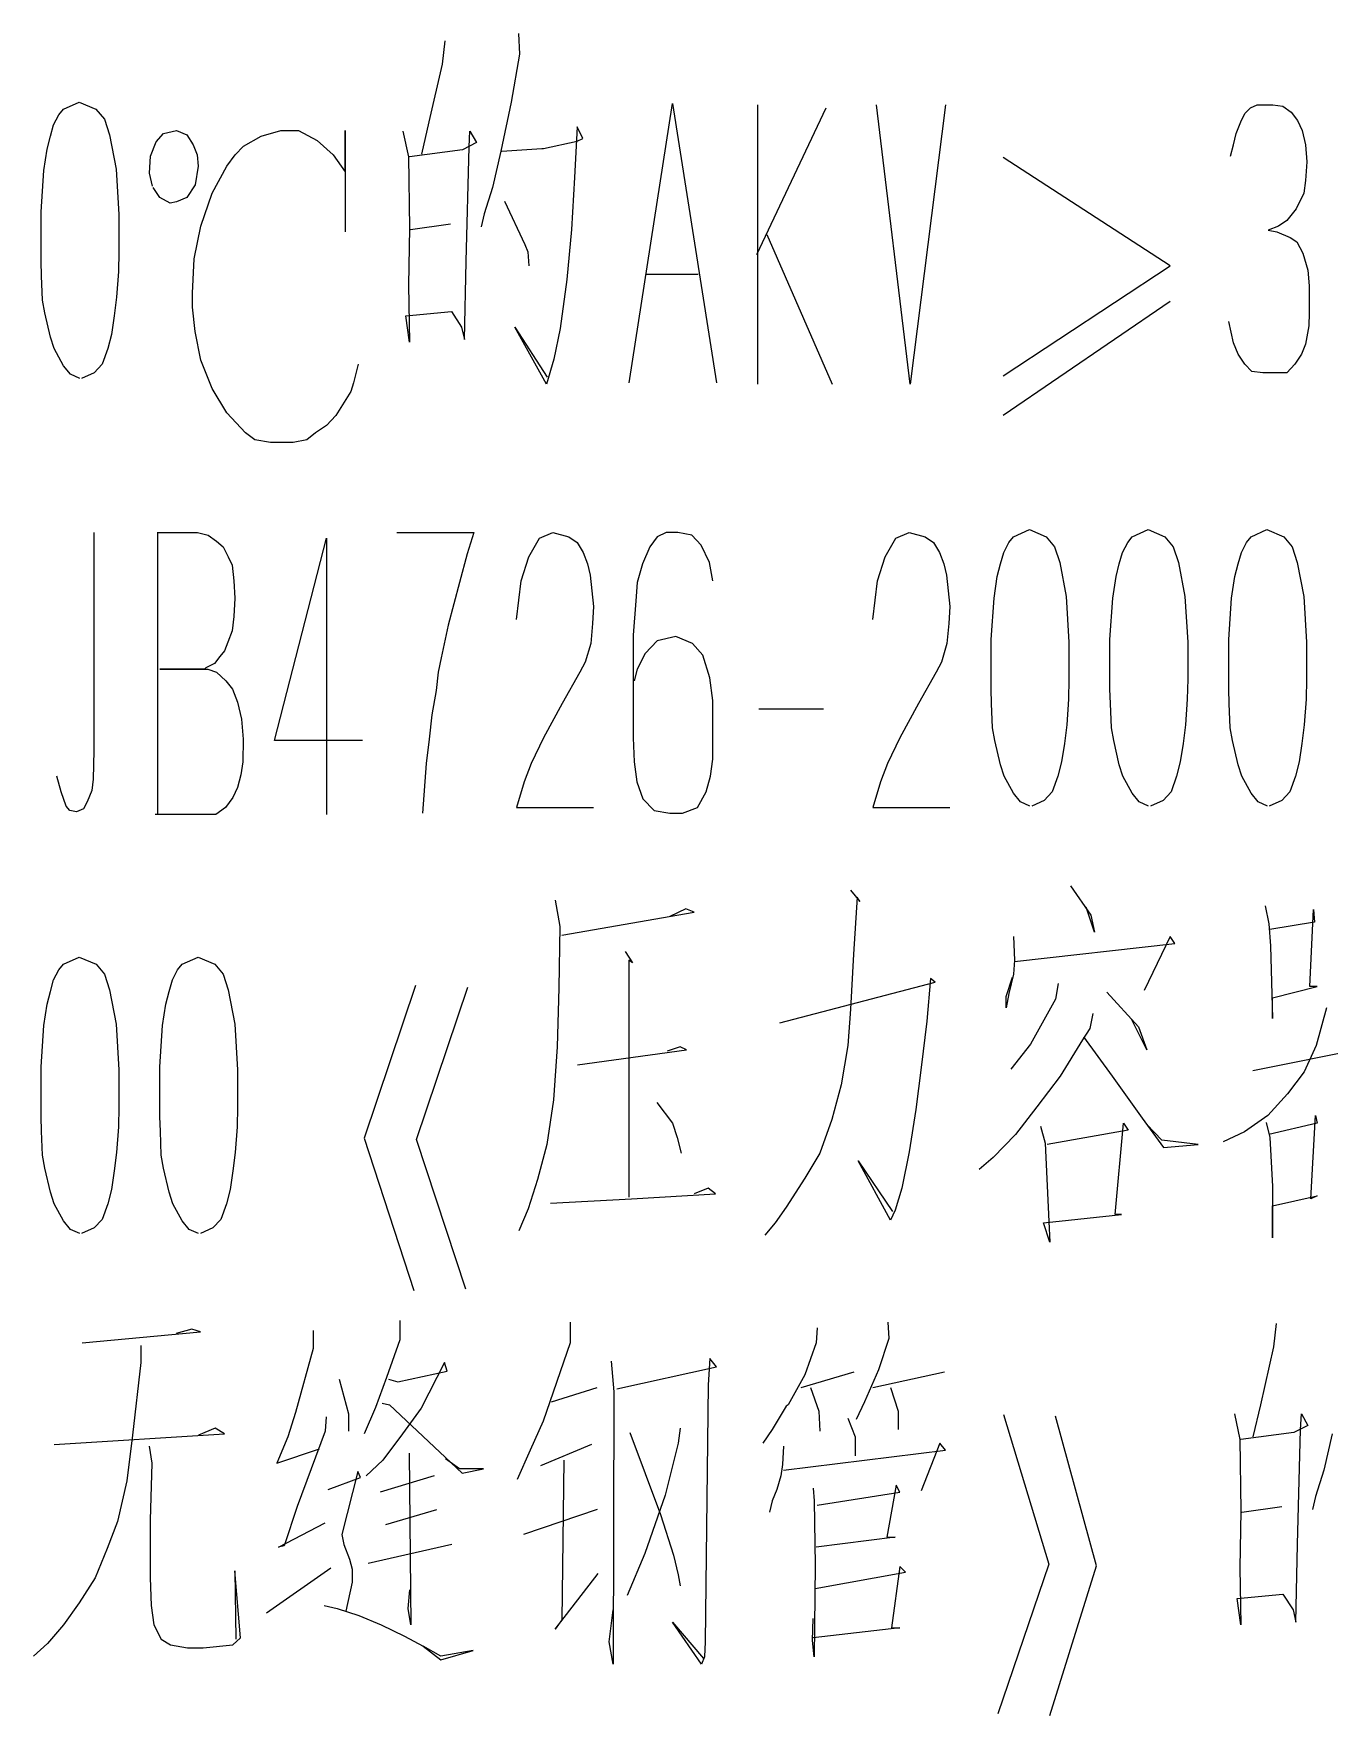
# Model space of a CAD drawing. Extents: x 0 to 8410, y 0 to 11890.
# Drawn here: x 7422.3 to 7604.1, y 11140.2 to 11376.2 of the extents above; entities that cross this region are included whole.
import ezdxf

# ---------------------------------------------------------------- set-up
doc = ezdxf.new("R2010")
doc.units = 0
doc.header["$MEASUREMENT"] = 0
doc.layers.add('6', color=7, linetype='Continuous')
doc.layers.add('8', color=7, linetype='Continuous')

# ---------------------------------------------------------------- blocks, each defined once
blk = doc.blocks.new('BLKENT759')
at = {"layer": '8', "color": 2, "linetype": 'Continuous'}
for p, q in [((7480.03, 11375.2), (7479.63, 11371.9)), ((7490.35, 11376.2), (7490.48, 11373.3)), ((7490.48, 11373.3), (7489.31, 11366.6)), ((7479.63, 11371.9), (7477.8, 11363.8)), ((7426.5, 11365.6), (7428.72, 11366.6)), ((7428.72, 11366.6), (7431.07, 11365.6)), ((7489.31, 11366.6), (7487.87, 11359.7)), ((7505.91, 11327.2), (7511.99, 11366.4)), ((7511.99, 11366.4), (7518.13, 11327.2)), ((7523.82, 11345.2), (7533.55, 11365.8)), ((7523.88, 11366.2), (7523.88, 11327)), ((7545.32, 11327), (7540.61, 11366.2)), ((7550.29, 11366.2), (7545.32, 11327)), ((7592.31, 11365), (7593.1, 11365.8)), ((7593.1, 11365.8), (7594.01, 11366.2)), ((7594.01, 11366.2), (7596.23, 11366.2)), ((7596.23, 11366.2), (7597.61, 11366)), ((7597.61, 11366), (7598.78, 11365.2)), ((7424.67, 11361.8), (7425.12, 11363.4)), ((7425.12, 11363.4), (7425.84, 11364.8)), ((7425.84, 11364.8), (7426.5, 11365.6)), ((7431.07, 11365.6), (7432.25, 11364.2)), ((7432.25, 11364.2), (7432.97, 11362)), ((7477.8, 11363.8), (7476.76, 11359.3)), ((7591.07, 11362.2), (7591.72, 11363.8)), ((7591.72, 11363.8), (7592.31, 11365)), ((7598.78, 11365.2), (7599.7, 11364)), ((7599.7, 11364), (7600.35, 11362.6)), ((7424.21, 11360), (7424.67, 11361.8)), ((7432.97, 11362), (7433.88, 11357.2)), ((7439.5, 11361), (7440.55, 11362.2)), ((7440.55, 11362.2), (7442.38, 11362.6)), ((7442.38, 11362.6), (7443.82, 11362)), ((7443.82, 11362), (7444.73, 11360.6)), ((7451.79, 11360.4), (7454.27, 11361.8)), ((7454.27, 11361.8), (7457.02, 11362.6)), ((7457.02, 11362.6), (7459.5, 11362.6)), ((7459.5, 11362.6), (7462.12, 11361.2)), ((7462.12, 11361.2), (7464.34, 11359.2)), ((7466.04, 11356.8), (7466.04, 11362.6)), ((7466.04, 11362.6), (7466.04, 11348.4)), ((7474.14, 11362.5), (7474.93, 11358.9)), ((7483.42, 11360.3), (7483.55, 11362.5)), ((7483.55, 11362.5), (7484.47, 11360.9)), ((7493.88, 11360.1), (7498.59, 11361.1)), ((7498.59, 11363.1), (7498.2, 11356)), ((7499.37, 11361.5), (7498.59, 11363.1)), ((7498.59, 11361.1), (7499.37, 11361.5)), ((7590.68, 11360.6), (7591.07, 11362.2)), ((7600.35, 11362.6), (7600.81, 11360.6)), ((7423.75, 11357), (7424.21, 11360)), ((7438.59, 11356.6), (7438.72, 11359)), ((7438.72, 11359), (7439.5, 11361)), ((7444.73, 11360.6), (7445.25, 11359.2)), ((7445.25, 11359.2), (7445.39, 11357.6)), ((7449.44, 11357.6), (7450.61, 11359.2)), ((7450.61, 11359.2), (7451.79, 11360.4)), ((7464.34, 11359.2), (7466.04, 11356.8)), ((7474.93, 11358.9), (7475.06, 11348.9)), ((7482.51, 11359.9), (7475.06, 11358.9)), ((7484.47, 11360.9), (7482.51, 11359.9)), ((7483.03, 11344.2), (7483.42, 11360.3)), ((7487.87, 11359.7), (7486.69, 11354.6)), ((7488, 11359.7), (7493.62, 11360.1)), ((7493.62, 11360.1), (7493.88, 11360.1)), ((7581.79, 11343.6), (7558.39, 11358.8)), ((7590.29, 11359), (7590.68, 11360.6)), ((7600.81, 11360.6), (7601.01, 11358.2)), ((7423.36, 11351.2), (7423.75, 11357)), ((7433.88, 11357.2), (7434.27, 11350.8)), ((7438.98, 11354.8), (7438.59, 11356.6)), ((7445.39, 11357.6), (7444.99, 11355)), ((7447.35, 11353.8), (7449.44, 11357.6)), ((7601.01, 11358.2), (7600.81, 11355.6)), ((7440.03, 11353.2), (7439.11, 11354.6)), ((7444.99, 11355), (7443.82, 11353.2)), ((7486.69, 11354.6), (7485.52, 11350.9)), ((7498.2, 11356), (7497.8, 11348.7)), ((7600.81, 11355.6), (7600.55, 11353.8)), ((7441.46, 11352.4), (7440.03, 11353.2)), ((7442.38, 11352.6), (7441.46, 11352.4)), ((7443.82, 11353.2), (7442.38, 11352.6)), ((7445.78, 11349.2), (7447.35, 11353.8)), ((7488.39, 11352.7), (7491.27, 11346.6)), ((7599.5, 11351.6), (7598.2, 11350)), ((7600.55, 11353.8), (7599.5, 11351.6)), ((7423.36, 11344.2), (7423.36, 11351.2)), ((7434.27, 11350.8), (7434.27, 11345.6)), ((7475.19, 11348.7), (7480.81, 11349.5)), ((7485.52, 11350.9), (7485.12, 11349.1)), ((7598.2, 11350), (7597.02, 11349.2)), ((7444.86, 11344.6), (7445.78, 11349.2)), ((7475.06, 11348.9), (7474.93, 11340.9)), ((7497.8, 11348.7), (7497.15, 11341.7)), ((7525.19, 11348), (7534.4, 11327)), ((7597.02, 11349.2), (7595.58, 11348.6)), ((7595.58, 11348.6), (7596.76, 11348.4)), ((7596.76, 11348.4), (7598.65, 11347.6)), ((7598.65, 11347.6), (7599.57, 11347)), ((7599.57, 11347), (7600.42, 11345.4)), ((7434.27, 11345.6), (7434.21, 11342.8)), ((7444.6, 11339.8), (7444.86, 11344.6)), ((7491.27, 11346.6), (7491.66, 11345.6)), ((7491.66, 11345.6), (7491.79, 11343.6)), ((7600.42, 11345.4), (7601.14, 11343)), ((7423.42, 11342.2), (7423.36, 11344.2)), ((7423.55, 11338.8), (7423.42, 11342.2)), ((7434.21, 11342.8), (7433.95, 11339.2)), ((7482.77, 11333.3), (7483.03, 11344.2)), ((7515.58, 11342.4), (7508.2, 11342.4)), ((7558.39, 11328.2), (7581.79, 11343.6)), ((7601.14, 11343), (7601.33, 11340.8)), ((7444.6, 11337.8), (7444.6, 11339.8)), ((7474.93, 11340.9), (7475.06, 11332.9)), ((7497.15, 11341.7), (7496.23, 11334.8)), ((7601.33, 11340.8), (7601.33, 11337)), ((7423.88, 11337), (7423.55, 11338.8)), ((7433.95, 11339.2), (7433.62, 11336.6)), ((7444.99, 11334.4), (7444.6, 11337.8)), ((7581.79, 11338.6), (7558.39, 11322.6)), ((7424.67, 11333.6), (7423.88, 11337)), ((7433.62, 11336.6), (7433.23, 11334)), ((7474.53, 11336.6), (7480.94, 11337.2)), ((7475.06, 11332.9), (7474.53, 11336.6)), ((7480.94, 11337.2), (7482.38, 11335)), ((7590.68, 11332.8), (7590.03, 11335.8)), ((7601.27, 11335.2), (7600.81, 11332.6)), ((7601.33, 11337), (7601.27, 11335.2)), ((7425.19, 11332), (7424.67, 11333.6)), ((7433.23, 11334), (7432.71, 11332)), ((7445.78, 11330.4), (7444.99, 11334.4)), ((7482.38, 11335), (7482.77, 11333.3)), ((7494.27, 11327), (7489.83, 11335)), ((7489.83, 11335), (7494.4, 11328)), ((7496.23, 11334.8), (7495.32, 11330.5)), ((7591.33, 11331.2), (7590.68, 11332.8)), ((7426.5, 11329.6), (7425.19, 11332)), ((7432.71, 11332), (7431.92, 11329.8)), ((7447.35, 11326.4), (7445.78, 11330.4)), ((7495.32, 11330.5), (7494.27, 11327)), ((7592.31, 11329.8), (7591.33, 11331.2)), ((7600.22, 11331.2), (7599.31, 11329.8)), ((7600.81, 11332.6), (7600.22, 11331.2)), ((7427.48, 11328.4), (7426.5, 11329.6)), ((7428.78, 11327.8), (7427.48, 11328.4)), ((7430.81, 11328.6), (7429.04, 11327.8)), ((7431.92, 11329.8), (7430.81, 11328.6)), ((7467.87, 11329.8), (7467.21, 11327.2)), ((7593.29, 11328.8), (7592.31, 11329.8)), ((7594.8, 11328.6), (7593.29, 11328.8)), ((7598.2, 11328.6), (7594.8, 11328.6)), ((7599.31, 11329.8), (7598.2, 11328.6)), ((7449.44, 11323), (7447.35, 11326.4)), ((7466.82, 11326), (7464.73, 11322.6)), ((7467.21, 11327.2), (7466.82, 11326)), ((7452.05, 11320.2), (7449.44, 11323)), ((7463.42, 11321.2), (7461.86, 11320.2)), ((7464.73, 11322.6), (7463.42, 11321.2)), ((7453.36, 11319.2), (7452.05, 11320.2)), ((7455.58, 11318.8), (7453.36, 11319.2)), ((7458.72, 11318.8), (7455.58, 11318.8)), ((7460.68, 11319.2), (7458.72, 11318.8)), ((7461.86, 11320.2), (7460.68, 11319.2)), ((7430.75, 11306.2), (7430.75, 11275.6)), ((7439.64, 11306.2), (7445.32, 11306.2)), ((7439.77, 11266.6), (7439.77, 11306.2)), ((7445.32, 11306.2), (7446.83, 11305.8)), ((7446.83, 11305.8), (7448, 11305)), ((7448, 11305), (7448.92, 11304.2)), ((7456.11, 11277), (7463.43, 11305.4)), ((7463.43, 11305.4), (7463.43, 11266.6)), ((7473.3, 11306.2), (7484.08, 11306.2)), ((7484.08, 11306.2), (7483.17, 11303.2)), ((7491.8, 11302.8), (7493.3, 11305.4)), ((7493.3, 11305.4), (7495.19, 11306.2)), ((7495.19, 11306.2), (7497.42, 11305.6)), ((7497.42, 11305.6), (7498.59, 11304.8)), ((7498.59, 11304.8), (7499.44, 11303.4)), ((7509.83, 11305.6), (7508.79, 11304.2)), ((7511.08, 11306.2), (7509.83, 11305.6)), ((7512.71, 11306.2), (7511.08, 11306.2)), ((7514.67, 11305.8), (7512.71, 11306.2)), ((7515.98, 11304.4), (7514.67, 11305.8)), ((7517.16, 11302), (7515.98, 11304.4)), ((7541.8, 11302.8), (7543.3, 11305.4)), ((7543.3, 11305.4), (7545.19, 11306.2)), ((7545.19, 11306.2), (7547.42, 11305.6)), ((7547.42, 11305.6), (7548.59, 11304.8)), ((7548.59, 11304.8), (7549.44, 11303.4)), ((7558.46, 11303.4), (7559.18, 11304.8)), ((7559.18, 11304.8), (7559.84, 11305.6)), ((7559.84, 11305.6), (7562.06, 11306.6)), ((7562.06, 11306.6), (7564.41, 11305.6)), ((7564.41, 11305.6), (7565.59, 11304.2)), ((7575.13, 11303.4), (7575.85, 11304.8)), ((7575.85, 11304.8), (7576.5, 11305.6)), ((7576.5, 11305.6), (7578.72, 11306.6)), ((7578.72, 11306.6), (7581.08, 11305.6)), ((7581.08, 11305.6), (7582.25, 11304.2)), ((7591.8, 11303.4), (7592.52, 11304.8)), ((7592.52, 11304.8), (7593.17, 11305.6)), ((7593.17, 11305.6), (7595.39, 11306.6)), ((7595.39, 11306.6), (7597.74, 11305.6)), ((7597.74, 11305.6), (7598.92, 11304.2)), ((7448.92, 11304.2), (7449.64, 11302.8)), ((7449.64, 11302.8), (7450.16, 11301.6)), ((7483.17, 11303.2), (7482.06, 11299.2)), ((7490.75, 11299.4), (7491.8, 11302.8)), ((7499.44, 11303.4), (7500.03, 11301.8)), ((7508.79, 11304.2), (7507.74, 11301.8)), ((7540.75, 11299.4), (7541.8, 11302.8)), ((7549.44, 11303.4), (7550.03, 11301.8)), ((7558.01, 11301.8), (7558.46, 11303.4)), ((7565.59, 11304.2), (7566.31, 11302)), ((7574.67, 11301.8), (7575.13, 11303.4)), ((7582.25, 11304.2), (7582.97, 11302)), ((7591.34, 11301.8), (7591.8, 11303.4)), ((7598.92, 11304.2), (7599.64, 11302)), ((7450.16, 11301.6), (7450.42, 11299.4)), ((7500.03, 11301.8), (7500.42, 11300.2)), ((7500.42, 11300.2), (7500.88, 11295.8)), ((7507.74, 11301.8), (7507.02, 11299.2)), ((7517.61, 11299.4), (7517.16, 11302)), ((7550.03, 11301.8), (7550.42, 11300.2)), ((7550.42, 11300.2), (7550.88, 11295.8)), ((7557.09, 11297), (7557.55, 11300)), ((7557.55, 11300), (7558.01, 11301.8)), ((7566.31, 11302), (7567.22, 11297.2)), ((7573.76, 11297), (7574.21, 11300)), ((7574.21, 11300), (7574.67, 11301.8)), ((7582.97, 11302), (7583.89, 11297.2)), ((7590.42, 11297), (7590.88, 11300)), ((7590.88, 11300), (7591.34, 11301.8)), ((7599.64, 11302), (7600.55, 11297.2)), ((7450.42, 11299.4), (7450.55, 11297)), ((7482.06, 11299.2), (7480.49, 11293.2)), ((7490.1, 11294), (7490.75, 11299.4)), ((7507.02, 11299.2), (7506.83, 11296.6)), ((7540.1, 11294), (7540.75, 11299.4)), ((7450.55, 11297), (7450.42, 11294.4)), ((7500.88, 11295.8), (7500.75, 11293.4)), ((7506.83, 11296.6), (7506.44, 11291.8)), ((7550.88, 11295.8), (7550.75, 11293.4)), ((7556.7, 11291.2), (7557.09, 11297)), ((7567.22, 11297.2), (7567.61, 11290.8)), ((7573.36, 11291.2), (7573.76, 11297)), ((7583.89, 11297.2), (7584.28, 11290.8)), ((7590.03, 11291.2), (7590.42, 11297)), ((7600.55, 11297.2), (7600.95, 11290.8)), ((7450.42, 11294.4), (7450.16, 11292.4)), ((7480.49, 11293.2), (7479.51, 11288.6)), ((7500.75, 11293.4), (7500.49, 11290.6)), ((7550.75, 11293.4), (7550.49, 11290.6)), ((7449.57, 11290.8), (7449.11, 11289.6)), ((7450.16, 11292.4), (7449.57, 11290.8)), ((7500.49, 11290.6), (7499.7, 11288)), ((7506.44, 11291.8), (7506.44, 11277.4)), ((7509.83, 11291), (7508.14, 11289.2)), ((7512.45, 11291.6), (7509.83, 11291)), ((7514.8, 11290.6), (7512.45, 11291.6)), ((7516.24, 11289), (7514.8, 11290.6)), ((7550.49, 11290.6), (7549.7, 11288)), ((7556.7, 11284.2), (7556.7, 11291.2)), ((7567.61, 11290.8), (7567.61, 11285.6)), ((7573.36, 11284.2), (7573.36, 11291.2)), ((7584.28, 11290.8), (7584.28, 11285.6)), ((7590.03, 11284.2), (7590.03, 11291.2)), ((7600.95, 11290.8), (7600.95, 11285.6)), ((7448.46, 11288.8), (7447.68, 11287.8)), ((7449.11, 11289.6), (7448.46, 11288.8)), ((7479.51, 11288.6), (7479.11, 11286.6)), ((7499.7, 11288), (7498.98, 11286.6)), ((7508.14, 11289.2), (7507.02, 11287)), ((7517.22, 11285.8), (7516.24, 11289)), ((7549.7, 11288), (7548.99, 11286.6)), ((7446.3, 11287), (7440.03, 11287)), ((7440.03, 11287), (7446.76, 11287)), ((7446.5, 11287.2), (7446.3, 11287)), ((7447.68, 11287.8), (7446.5, 11287.2)), ((7446.76, 11287), (7448, 11286.6)), ((7448, 11286.6), (7449.31, 11285.4)), ((7479.11, 11286.6), (7478.79, 11284)), ((7498.98, 11286.6), (7496.5, 11282.2)), ((7507.02, 11287), (7506.57, 11285.4)), ((7517.61, 11282.6), (7517.22, 11285.8)), ((7548.99, 11286.6), (7546.5, 11282.2)), ((7567.61, 11285.6), (7567.55, 11282.8)), ((7584.28, 11285.6), (7584.21, 11282.8)), ((7600.95, 11285.6), (7600.88, 11282.8)), ((7449.31, 11285.4), (7450.23, 11284.2)), ((7450.23, 11284.2), (7450.94, 11282.4)), ((7478.79, 11284), (7478.2, 11280.6)), ((7556.76, 11282.2), (7556.7, 11284.2)), ((7573.43, 11282.2), (7573.36, 11284.2)), ((7590.1, 11282.2), (7590.03, 11284.2)), ((7450.94, 11282.4), (7451.47, 11280)), ((7496.5, 11282.2), (7493.89, 11277.4)), ((7517.61, 11277.2), (7517.61, 11282.6)), ((7533.17, 11281.4), (7524.08, 11281.4)), ((7546.5, 11282.2), (7543.89, 11277.4)), ((7556.89, 11278.8), (7556.76, 11282.2)), ((7567.55, 11282.8), (7567.29, 11279.2)), ((7573.56, 11278.8), (7573.43, 11282.2)), ((7584.21, 11282.8), (7583.95, 11279.2)), ((7590.23, 11278.8), (7590.1, 11282.2)), ((7600.88, 11282.8), (7600.62, 11279.2)), ((7451.47, 11280), (7451.73, 11277.2)), ((7478.2, 11280.6), (7477.81, 11277.2)), ((7557.22, 11277), (7556.89, 11278.8)), ((7567.29, 11279.2), (7566.96, 11276.6)), ((7573.89, 11277), (7573.56, 11278.8)), ((7583.95, 11279.2), (7583.63, 11276.6)), ((7590.55, 11277), (7590.23, 11278.8)), ((7600.62, 11279.2), (7600.29, 11276.6)), ((7451.73, 11277.2), (7451.66, 11274)), ((7468.46, 11277), (7456.11, 11277)), ((7477.81, 11277.2), (7477.42, 11273.8)), ((7493.89, 11277.4), (7492.12, 11273.8)), ((7506.44, 11277.4), (7506.57, 11274)), ((7517.61, 11274.4), (7517.61, 11277.2)), ((7543.89, 11277.4), (7542.12, 11273.8)), ((7558.01, 11273.6), (7557.22, 11277)), ((7566.96, 11276.6), (7566.57, 11274)), ((7574.67, 11273.6), (7573.89, 11277)), ((7583.63, 11276.6), (7583.23, 11274)), ((7591.34, 11273.6), (7590.55, 11277)), ((7600.29, 11276.6), (7599.9, 11274)), ((7430.75, 11275.6), (7430.68, 11271.6)), ((7451.66, 11274), (7451.4, 11272.2)), ((7477.42, 11273.8), (7476.89, 11266.8)), ((7492.12, 11273.8), (7491.14, 11271.2)), ((7506.57, 11274), (7506.96, 11271.2)), ((7517.29, 11272), (7517.61, 11274.4)), ((7542.12, 11273.8), (7541.14, 11271.2)), ((7566.57, 11274), (7566.04, 11272)), ((7583.23, 11274), (7582.71, 11272)), ((7599.9, 11274), (7599.38, 11272)), ((7426.17, 11269.8), (7425.59, 11272)), ((7430.68, 11271.6), (7430.49, 11270)), ((7451.4, 11272.2), (7450.94, 11270.4)), ((7516.7, 11269.8), (7517.29, 11272)), ((7558.53, 11272), (7558.01, 11273.6)), ((7559.84, 11269.6), (7558.53, 11272)), ((7566.04, 11272), (7565.26, 11269.8)), ((7575.19, 11272), (7574.67, 11273.6)), ((7576.5, 11269.6), (7575.19, 11272)), ((7582.71, 11272), (7581.93, 11269.8)), ((7591.86, 11272), (7591.34, 11273.6)), ((7593.17, 11269.6), (7591.86, 11272)), ((7599.38, 11272), (7598.59, 11269.8)), ((7426.89, 11267.8), (7426.17, 11269.8)), ((7430.49, 11270), (7429.83, 11268.4)), ((7450.29, 11269), (7449.25, 11267.6)), ((7450.94, 11270.4), (7450.29, 11269)), ((7491.14, 11271.2), (7490.1, 11267.6)), ((7506.96, 11271.2), (7507.81, 11268.8)), ((7515.46, 11267.6), (7516.7, 11269.8)), ((7541.14, 11271.2), (7540.1, 11267.6)), ((7560.82, 11268.4), (7559.84, 11269.6)), ((7565.26, 11269.8), (7564.15, 11268.6)), ((7577.48, 11268.4), (7576.5, 11269.6)), ((7581.93, 11269.8), (7580.82, 11268.6)), ((7594.15, 11268.4), (7593.17, 11269.6)), ((7598.59, 11269.8), (7597.48, 11268.6)), ((7427.42, 11267.2), (7426.89, 11267.8)), ((7428.33, 11267), (7427.42, 11267.2)), ((7429.31, 11267.4), (7428.33, 11267)), ((7429.83, 11268.4), (7429.31, 11267.4)), ((7449.25, 11267.6), (7447.87, 11266.6)), ((7490.1, 11267.6), (7500.88, 11267.6)), ((7507.81, 11268.8), (7509.38, 11267.2)), ((7509.38, 11267.2), (7511.6, 11266.8)), ((7511.6, 11266.8), (7513.36, 11266.8)), ((7513.36, 11266.8), (7515.46, 11267.6)), ((7540.1, 11267.6), (7550.88, 11267.6)), ((7562.12, 11267.8), (7560.82, 11268.4)), ((7564.15, 11268.6), (7562.38, 11267.8)), ((7578.79, 11267.8), (7577.48, 11268.4)), ((7580.82, 11268.6), (7579.05, 11267.8)), ((7595.46, 11267.8), (7594.15, 11268.4)), ((7597.48, 11268.6), (7595.72, 11267.8)), ((7447.87, 11266.6), (7439.38, 11266.6)), ((7536.96, 11256), (7538.27, 11254.4)), ((7537.87, 11255), (7537.35, 11247)), ((7538.27, 11254.4), (7537.87, 11255)), ((7567.81, 11256.6), (7570.68, 11252.5)), ((7495.52, 11254.6), (7496.18, 11250.9)), ((7496.44, 11249.7), (7515, 11252.9)), ((7513.82, 11253.4), (7511.6, 11252.3)), ((7515, 11252.9), (7513.82, 11253.4)), ((7571.21, 11250.1), (7570.03, 11253.6)), ((7570.68, 11252.5), (7571.21, 11250.1)), ((7595.13, 11253.8), (7595.65, 11251.3)), ((7601.4, 11242.5), (7601.93, 11253.3)), ((7601.93, 11253.3), (7602.06, 11251.5)), ((7496.18, 11250.9), (7496.04, 11242.3)), ((7595.65, 11251.3), (7595.91, 11248.2)), ((7602.06, 11251.5), (7595.78, 11250.5)), ((7559.84, 11249.5), (7559.97, 11246.2)), ((7559.97, 11246), (7582.45, 11248.5)), ((7581.8, 11249.5), (7578.14, 11241.9)), ((7582.45, 11248.5), (7581.8, 11249.5)), ((7595.91, 11248.2), (7596.17, 11238)), ((7425.85, 11244.8), (7426.5, 11245.6)), ((7426.5, 11245.6), (7428.72, 11246.6)), ((7428.72, 11246.6), (7431.08, 11245.6)), ((7431.08, 11245.6), (7432.25, 11244.2)), ((7442.52, 11244.8), (7443.17, 11245.6)), ((7443.17, 11245.6), (7445.39, 11246.6)), ((7445.39, 11246.6), (7447.74, 11245.6)), ((7447.74, 11245.6), (7448.92, 11244.2)), ((7505.33, 11247.4), (7506.37, 11245.8)), ((7506.37, 11245.8), (7505.85, 11246.2)), ((7505.85, 11246.2), (7505.85, 11212.9)), ((7537.35, 11247), (7536.96, 11239.3)), ((7559.97, 11246.2), (7559.84, 11244.2)), ((7424.67, 11241.8), (7425.13, 11243.4)), ((7425.13, 11243.4), (7425.85, 11244.8)), ((7432.25, 11244.2), (7432.97, 11242)), ((7441.34, 11241.8), (7441.8, 11243.4)), ((7441.8, 11243.4), (7442.52, 11244.8)), ((7448.92, 11244.2), (7449.64, 11242)), ((7527.03, 11237.4), (7548.85, 11243.1)), ((7548.2, 11243.6), (7547.68, 11237.6)), ((7548.85, 11243.1), (7548.2, 11243.6)), ((7558.79, 11241.1), (7559.7, 11243.8)), ((7559.84, 11244.2), (7559.18, 11241.5)), ((7424.21, 11240), (7424.67, 11241.8)), ((7432.97, 11242), (7433.89, 11237.2)), ((7440.88, 11240), (7441.34, 11241.8)), ((7449.64, 11242), (7450.55, 11237.2)), ((7475.91, 11242.6), (7468.72, 11221.2)), ((7476.04, 11221), (7483.23, 11242.4)), ((7496.04, 11242.3), (7495.78, 11234)), ((7559.18, 11241.5), (7558.79, 11239.5)), ((7558.79, 11239.5), (7558.79, 11241.1)), ((7565.72, 11240.7), (7562.19, 11234.4)), ((7566.11, 11242.9), (7565.72, 11240.7)), ((7572.91, 11241.7), (7577.35, 11236.8)), ((7596.17, 11240.9), (7602.45, 11242.5)), ((7596.17, 11238), (7596.17, 11240.9)), ((7602.45, 11242.5), (7601.4, 11242.5)), ((7423.76, 11237), (7424.21, 11240)), ((7440.42, 11237), (7440.88, 11240)), ((7536.96, 11239.3), (7536.57, 11234.2)), ((7570.95, 11238.7), (7570.55, 11236.6)), ((7603.76, 11239.5), (7602.32, 11234.2)), ((7423.36, 11231.2), (7423.76, 11237)), ((7433.89, 11237.2), (7434.28, 11230.8)), ((7440.03, 11231.2), (7440.42, 11237)), ((7450.55, 11237.2), (7450.95, 11230.8)), ((7547.68, 11237.6), (7546.89, 11231.1)), ((7570.55, 11236.6), (7569.51, 11235)), ((7578.53, 11233.6), (7576.44, 11237.8)), ((7577.35, 11236.8), (7578.53, 11233.6)), ((7495.78, 11234), (7495.26, 11226.6)), ((7498.66, 11231.5), (7513.95, 11233.6)), ((7513.04, 11234), (7511.21, 11233.4)), ((7513.95, 11233.6), (7513.04, 11234)), ((7536.57, 11234.2), (7535.65, 11228.7)), ((7562.19, 11234.4), (7559.44, 11230.9)), ((7569.51, 11235), (7566.37, 11229.9)), ((7569.64, 11235.4), (7573.69, 11229.9)), ((7593.43, 11230.7), (7616.96, 11235.4)), ((7602.32, 11234.2), (7600.62, 11230.5)), ((7423.36, 11224.2), (7423.36, 11231.2)), ((7434.28, 11230.8), (7434.28, 11225.6)), ((7440.03, 11224.2), (7440.03, 11231.2)), ((7450.95, 11230.8), (7450.95, 11225.6)), ((7546.89, 11231.1), (7546.11, 11225.2)), ((7566.37, 11229.9), (7563.1, 11225.6)), ((7573.69, 11229.9), (7577.87, 11224)), ((7600.62, 11230.5), (7598.27, 11227.4)), ((7495.26, 11226.6), (7494.35, 11220.3)), ((7535.65, 11228.7), (7534.35, 11223.8)), ((7598.27, 11227.4), (7595.52, 11224.4)), ((7423.43, 11222.2), (7423.36, 11224.2)), ((7434.28, 11225.6), (7434.21, 11222.8)), ((7440.1, 11222.2), (7440.03, 11224.2)), ((7450.95, 11225.6), (7450.88, 11222.8)), ((7509.77, 11226.2), (7511.99, 11223.3)), ((7546.11, 11225.2), (7545.19, 11219.3)), ((7563.1, 11225.6), (7560.1, 11221.7)), ((7595.52, 11224.4), (7592.25, 11222.1)), ((7601.53, 11212.7), (7602.19, 11224.4)), ((7602.19, 11224.4), (7602.45, 11223.3)), ((7423.56, 11218.8), (7423.43, 11222.2)), ((7434.21, 11222.8), (7433.95, 11219.2)), ((7440.23, 11218.8), (7440.1, 11222.2)), ((7450.88, 11222.8), (7450.62, 11219.2)), ((7511.99, 11223.3), (7512.65, 11221.3)), ((7534.35, 11223.8), (7532.65, 11219.1)), ((7563.63, 11222.9), (7564.28, 11220.5)), ((7575.91, 11222.3), (7564.54, 11220.3)), ((7574.08, 11210.5), (7575.26, 11223.3)), ((7575.26, 11223.3), (7575.91, 11222.3)), ((7577.87, 11224), (7580.88, 11219.9)), ((7580.62, 11220.9), (7578.53, 11223.1)), ((7592.25, 11222.1), (7589.25, 11220.7)), ((7595.26, 11223.4), (7595.78, 11221.3)), ((7602.45, 11223.3), (7595.65, 11221.7)), ((7468.72, 11221.2), (7475.65, 11199.8)), ((7482.97, 11200), (7476.04, 11221)), ((7494.35, 11220.3), (7493.04, 11215.4)), ((7512.65, 11221.3), (7513.17, 11219.1)), ((7560.1, 11221.7), (7556.96, 11218.5)), ((7564.28, 11220.5), (7564.8, 11209.5)), ((7585.72, 11220.3), (7580.62, 11220.9)), ((7580.88, 11219.9), (7585.72, 11220.3)), ((7595.78, 11221.3), (7596.17, 11214.4)), ((7423.89, 11217), (7423.56, 11218.8)), ((7433.95, 11219.2), (7433.63, 11216.6)), ((7440.55, 11217), (7440.23, 11218.8)), ((7450.62, 11219.2), (7450.29, 11216.6)), ((7532.65, 11219.1), (7530.55, 11215.6)), ((7542.58, 11209.7), (7538.01, 11218)), ((7538.01, 11218), (7542.84, 11210.9)), ((7545.19, 11219.3), (7544.15, 11214.2)), ((7556.96, 11218.5), (7555, 11216.8)), ((7424.67, 11213.6), (7423.89, 11217)), ((7433.63, 11216.6), (7433.23, 11214)), ((7441.34, 11213.6), (7440.55, 11217)), ((7450.29, 11216.6), (7449.9, 11214)), ((7493.04, 11215.4), (7491.73, 11211.3)), ((7530.55, 11215.6), (7527.94, 11211.5)), ((7425.19, 11212), (7424.67, 11213.6)), ((7433.23, 11214), (7432.71, 11212)), ((7441.86, 11212), (7441.34, 11213.6)), ((7449.9, 11214), (7449.38, 11212)), ((7494.87, 11212.1), (7506.24, 11212.7)), ((7506.24, 11212.7), (7518.01, 11213.4)), ((7516.96, 11214.2), (7515, 11213.4)), ((7518.01, 11213.4), (7516.96, 11214.2)), ((7544.15, 11214.2), (7543.23, 11211.1)), ((7596.17, 11214.4), (7596.17, 11213.4)), ((7596.17, 11213.4), (7596.17, 11207.2)), ((7596.17, 11211.7), (7602.45, 11213.1)), ((7602.45, 11213.1), (7601.53, 11212.7)), ((7426.5, 11209.6), (7425.19, 11212)), ((7432.71, 11212), (7431.93, 11209.8)), ((7443.17, 11209.6), (7441.86, 11212)), ((7449.38, 11212), (7448.59, 11209.8)), ((7491.73, 11211.3), (7490.42, 11208.2)), ((7527.94, 11211.5), (7526.37, 11209.3)), ((7543.23, 11211.1), (7542.58, 11209.7)), ((7564.02, 11209.3), (7575, 11210.5)), ((7575, 11210.5), (7574.08, 11210.5)), ((7596.17, 11207.2), (7596.17, 11211.7)), ((7427.48, 11208.4), (7426.5, 11209.6)), ((7428.79, 11207.8), (7427.48, 11208.4)), ((7430.82, 11208.6), (7429.05, 11207.8)), ((7431.93, 11209.8), (7430.82, 11208.6)), ((7444.15, 11208.4), (7443.17, 11209.6)), ((7445.46, 11207.8), (7444.15, 11208.4)), ((7447.48, 11208.6), (7445.72, 11207.8)), ((7448.59, 11209.8), (7447.48, 11208.6)), ((7526.37, 11209.3), (7524.93, 11207.6)), ((7564.93, 11206.6), (7564.02, 11209.3)), ((7564.8, 11209.5), (7564.93, 11206.6)), ((7429.12, 11192.5), (7445.72, 11194)), ((7444.54, 11194.4), (7442.32, 11193.8)), ((7445.72, 11194), (7444.54, 11194.4)), ((7461.54, 11194.2), (7461.54, 11191.7)), ((7473.69, 11195.6), (7473.69, 11192.9)), ((7497.61, 11195.4), (7497.61, 11192.5)), ((7532.25, 11194.6), (7532.12, 11192.5)), ((7542.19, 11195.4), (7542.32, 11193.1)), ((7596.7, 11195.2), (7596.31, 11191.9)), ((7437.35, 11192.1), (7437.35, 11189.7)), ((7461.54, 11191.7), (7459.05, 11182.7)), ((7473.69, 11192.9), (7471.86, 11187.6)), ((7497.61, 11192.5), (7493.82, 11181.5)), ((7532.12, 11192.5), (7530.55, 11188)), ((7542.32, 11193.1), (7540.88, 11188.7)), ((7596.31, 11191.9), (7594.48, 11183.8)), ((7437.35, 11189.7), (7436.18, 11179.5)), ((7479.97, 11189.7), (7476.7, 11183.3)), ((7480.36, 11188.5), (7479.97, 11189.7)), ((7503.36, 11189.9), (7503.76, 11185.6)), ((7504.15, 11186), (7518.14, 11189.1)), ((7517.22, 11190.3), (7516.96, 11186.6)), ((7518.14, 11189.1), (7517.22, 11190.3)), ((7465.2, 11187.4), (7466.5, 11182.5)), ((7471.86, 11187.6), (7470.29, 11183.4)), ((7472.12, 11187.4), (7473.43, 11187)), ((7473.43, 11187), (7480.36, 11188.5)), ((7516.96, 11186.6), (7516.57, 11150.5)), ((7530.55, 11188), (7528.2, 11183.8)), ((7530.03, 11186.2), (7537.48, 11188.4)), ((7540.88, 11188.7), (7538.92, 11184.2)), ((7540.1, 11186.2), (7550.16, 11188.4)), ((7495, 11184.2), (7501.4, 11186.2)), ((7503.76, 11185.6), (7503.63, 11147.4)), ((7531.34, 11186.2), (7532.52, 11182.9)), ((7538.92, 11184.2), (7537.74, 11181.7)), ((7542.58, 11186.2), (7543.63, 11182.9)), ((7459.05, 11182.7), (7458.01, 11179.3)), ((7463.37, 11182.1), (7463.23, 11180.1)), ((7466.5, 11182.5), (7466.5, 11180.1)), ((7470.29, 11183.4), (7468.72, 11179.7)), ((7471.21, 11184), (7472.25, 11183.8)), ((7472.25, 11183.8), (7482.45, 11174.2)), ((7476.7, 11183.3), (7474.08, 11179.7)), ((7527.94, 11183.6), (7525.98, 11180.3)), ((7528.2, 11183.8), (7527.94, 11183.6)), ((7532.52, 11182.9), (7532.65, 11180.1)), ((7536.57, 11181.9), (7537.61, 11179.3)), ((7543.63, 11182.9), (7543.63, 11180.3)), ((7558.4, 11182.4), (7564.8, 11161.4)), ((7571.47, 11161.2), (7565.72, 11182.2)), ((7590.82, 11182.5), (7591.6, 11178.9)), ((7594.48, 11183.8), (7593.43, 11179.3)), ((7600.1, 11180.3), (7600.23, 11182.5)), ((7600.23, 11182.5), (7601.14, 11180.9)), ((7425.2, 11178.2), (7449.12, 11179.7)), ((7436.18, 11179.5), (7435.39, 11173.1)), ((7447.81, 11180.5), (7445.46, 11179.5)), ((7449.12, 11179.7), (7447.81, 11180.5)), ((7463.23, 11180.1), (7459.31, 11169.5)), ((7474.08, 11179.7), (7471.34, 11176)), ((7493.82, 11181.5), (7491.99, 11177.4)), ((7505.98, 11179.9), (7510.29, 11168.4)), ((7513.04, 11180.5), (7512.78, 11178.4)), ((7525.98, 11180.3), (7524.67, 11178.4)), ((7599.18, 11179.9), (7591.73, 11178.9)), ((7601.14, 11180.9), (7599.18, 11179.9)), ((7599.7, 11164.2), (7600.1, 11180.3)), ((7604.54, 11179.7), (7603.36, 11174.6)), ((7438.53, 11178), (7438.92, 11175.6)), ((7458.01, 11179.3), (7456.44, 11175.6)), ((7456.44, 11175.6), (7462.45, 11177.6)), ((7475, 11177), (7475.26, 11152.9)), ((7491.99, 11177.4), (7490.16, 11173.3)), ((7500.62, 11178.2), (7493.43, 11175.2)), ((7512.78, 11178.4), (7510.95, 11171.1)), ((7527.55, 11178), (7527.42, 11175.4)), ((7527.55, 11174.6), (7550.29, 11177.4)), ((7537.61, 11179.3), (7537.61, 11176.6)), ((7549.51, 11178.4), (7546.89, 11171.7)), ((7550.29, 11177.4), (7549.51, 11178.4)), ((7591.6, 11178.9), (7591.73, 11168.9)), ((7438.92, 11175.6), (7438.66, 11167.6)), ((7471.34, 11176), (7468.99, 11173.8)), ((7482.06, 11174.8), (7480.1, 11176.2)), ((7485.46, 11174.8), (7482.06, 11174.8)), ((7482.45, 11174.2), (7485.46, 11174.8)), ((7496.7, 11176), (7496.44, 11153.6)), ((7527.42, 11175.4), (7527.16, 11173.8)), ((7603.36, 11174.6), (7602.19, 11170.9)), ((7435.39, 11173.1), (7434.08, 11167.4)), ((7463.63, 11171.9), (7468.2, 11173.6)), ((7467.81, 11174.4), (7465.59, 11165.6)), ((7468.2, 11173.6), (7467.81, 11174.4)), ((7478.53, 11173.8), (7470.95, 11171.5)), ((7527.16, 11173.8), (7526.63, 11171.9)), ((7543.36, 11172.5), (7542.06, 11165.2)), ((7543.89, 11171.5), (7543.36, 11172.5)), ((7510.95, 11171.1), (7508.07, 11162.9)), ((7525.98, 11170.3), (7525.59, 11168.7)), ((7526.63, 11171.9), (7525.98, 11170.3)), ((7531.73, 11172.1), (7531.86, 11170.3)), ((7531.86, 11170.3), (7531.99, 11161.3)), ((7532.25, 11169.7), (7543.89, 11171.5)), ((7602.19, 11170.9), (7601.8, 11169.1)), ((7438.66, 11167.6), (7438.66, 11159.5)), ((7459.31, 11169.5), (7457.48, 11164)), ((7471.73, 11167), (7478.92, 11169.1)), ((7501.4, 11169.1), (7491.08, 11165.6)), ((7510.29, 11168.4), (7512.12, 11162.7)), ((7591.73, 11168.9), (7591.6, 11160.9)), ((7591.86, 11168.7), (7597.48, 11169.5)), ((7434.08, 11167.4), (7432.65, 11163.6)), ((7456.7, 11163.8), (7463.23, 11167.2)), ((7465.59, 11165.6), (7465.85, 11164.2)), ((7543.23, 11165.2), (7532.12, 11163.8)), ((7542.06, 11165.2), (7543.23, 11165.2)), ((7432.65, 11163.6), (7430.95, 11159.5)), ((7457.48, 11164), (7456.7, 11163.8)), ((7465.85, 11164.2), (7466.63, 11162.1)), ((7481.01, 11164.2), (7469.25, 11161.5)), ((7508.07, 11162.9), (7505.59, 11157)), ((7599.44, 11153.3), (7599.7, 11164.2)), ((7451.34, 11151.1), (7450.55, 11160.5)), ((7450.55, 11160.5), (7450.69, 11150.9)), ((7455, 11154.6), (7464.02, 11160.9)), ((7466.63, 11162.1), (7467.03, 11160.7)), ((7467.03, 11160.7), (7467.03, 11158.9)), ((7512.12, 11162.7), (7512.78, 11159.9)), ((7531.99, 11161.3), (7531.86, 11148.4)), ((7543.89, 11161.1), (7542.71, 11152.5)), ((7544.67, 11160.3), (7543.89, 11161.1)), ((7564.8, 11161.4), (7557.61, 11140.4)), ((7564.93, 11140.2), (7571.47, 11161.2)), ((7591.6, 11160.9), (7591.73, 11152.9)), ((7430.95, 11159.5), (7428.72, 11156)), ((7438.66, 11159.5), (7438.79, 11155.6)), ((7467.03, 11158.9), (7466.11, 11154.8)), ((7495.52, 11152.3), (7501.54, 11160.1)), ((7512.78, 11159.9), (7513.04, 11158.4)), ((7531.99, 11158), (7544.67, 11160.3)), ((7428.72, 11156), (7426.5, 11152.9)), ((7474.87, 11155.2), (7475.13, 11157.8)), ((7591.21, 11156.6), (7597.61, 11157.2)), ((7591.73, 11152.9), (7591.21, 11156.6)), ((7597.61, 11157.2), (7599.05, 11155)), ((7438.79, 11155.6), (7439.18, 11152.9)), ((7463.1, 11155.6), (7464.93, 11155.2)), ((7464.93, 11155.2), (7467.94, 11154.2)), ((7467.94, 11154.2), (7471.08, 11152.9)), ((7475.26, 11152.9), (7474.87, 11155.2)), ((7496.44, 11153.6), (7495.52, 11152.3)), ((7503.1, 11150.5), (7503.63, 11155)), ((7531.6, 11150.7), (7531.73, 11153.8)), ((7599.05, 11155), (7599.44, 11153.3)), ((7426.5, 11152.9), (7424.28, 11150.3)), ((7439.18, 11152.9), (7440.23, 11150.9)), ((7450.29, 11150.1), (7451.34, 11151.1)), ((7471.08, 11152.9), (7474.35, 11151.3)), ((7474.35, 11151.3), (7476.96, 11149.9)), ((7516.04, 11147.4), (7511.99, 11153.3)), ((7511.99, 11153.3), (7516.31, 11148.2)), ((7543.89, 11152.5), (7531.73, 11151.1)), ((7542.71, 11152.5), (7543.89, 11152.5)), ((7424.28, 11150.3), (7422.32, 11148.5)), ((7440.23, 11150.9), (7441.54, 11150.1)), ((7441.54, 11150.1), (7443.89, 11149.7)), ((7443.89, 11149.7), (7446.11, 11149.7)), ((7446.11, 11149.7), (7450.29, 11150.1)), ((7476.96, 11149.9), (7479.44, 11148)), ((7479.44, 11148.5), (7476.96, 11149.9)), ((7479.44, 11148), (7484.02, 11149.3)), ((7484.02, 11149.3), (7479.44, 11148.5)), ((7503.63, 11147.4), (7503.1, 11150.5)), ((7516.57, 11150.5), (7516.44, 11148.4)), ((7531.86, 11148.4), (7531.6, 11150.7)), ((7516.44, 11148.4), (7516.04, 11147.4))]:
    blk.add_line(p, q, dxfattribs=at)

msp = doc.modelspace()

# ---------------------------------------------------------------- block references
at = {"layer": '6'}
msp.add_blockref('BLKENT759', (0, 0), dxfattribs=at)

doc.saveas('drawing.dxf')
